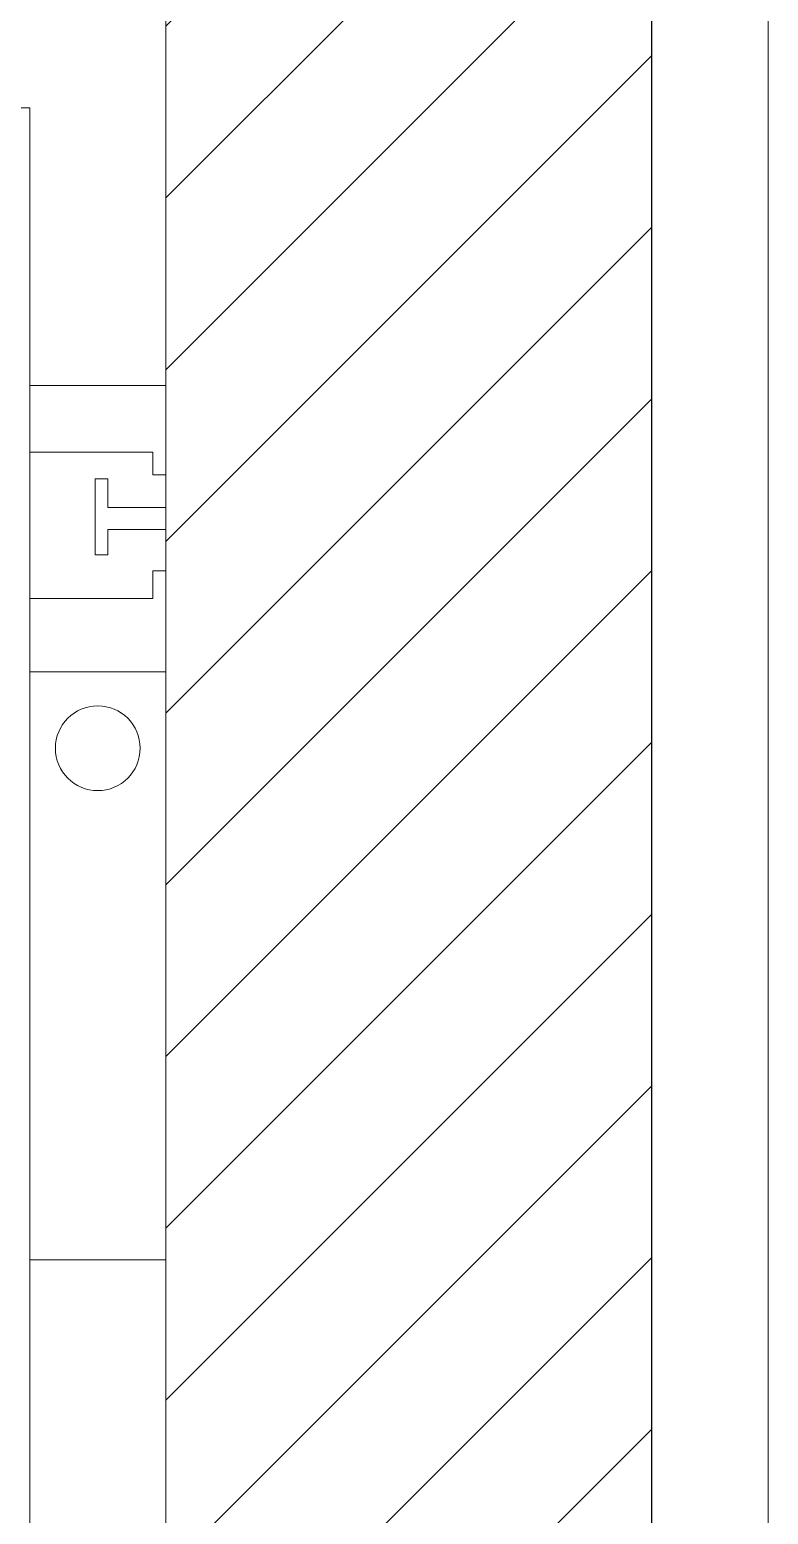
# Model space of a CAD drawing. Header units: inches. Extents: x 1904 to 4208, y 439 to 1413.
# Drawn here: x 3414.1 to 3452.1, y 862.5 to 938.9 of the extents above; entities that cross this region are included whole.
import ezdxf

# ---------------------------------------------------------------- set-up
doc = ezdxf.new("R2010")
doc.units = ezdxf.units.IN
doc.header["$MEASUREMENT"] = 0
doc.layers.get('0').update_dxf_attribs({"lineweight": 15})

# ---------------------------------------------------------------- blocks, each defined once
blk = doc.blocks.new('A$C79F030D7')
at = {"color": 0, "linetype": 'Continuous', "lineweight": 0, "extrusion": (0, 1, -2.22045e-16)}
for p, q in [((-2131.716, -2433.463), (-2131.716, -1963.463)), ((-2137.716, -2396.963), (-2137.716, -1999.963))]:
    blk.add_line(p, q, dxfattribs=at)

msp = doc.modelspace()

# ---------------------------------------------------------------- hatches: boundary and pattern name
at = {"lineweight": 15}
h = msp.add_hatch(dxfattribs=at)
h.set_pattern_fill('ANSI31', color=0, scale=50)
h.set_pattern_definition([(45, (24.8556, 0), (-4.419417, 4.419417), [])])
h.paths.add_polyline_path([(3421.117, 836.478), (3131.218, 836.478), (3131.218, 811.386), (3421.117, 811.573)])
h.paths.add_polyline_path([(3446.117, 1119.689), (3426.132, 1119.689), (3426.132, 1136.189), (3421.117, 1136.189), (3421.117, 811.573), (3446.117, 811.573)])
h.paths.add_polyline_path([(3433.245, 1101.189), (3430.359, 1106.189), (3433.245, 1111.189), (3439.019, 1111.189), (3441.906, 1106.189), (3439.019, 1101.189)], flags=16)
h.paths.add_polyline_path([(3433.132, 1106.189, -1), (3439.132, 1106.189, -1)], flags=0)
h.paths.add_polyline_path([(3433.632, 1106.189, -1), (3438.632, 1106.189, -1)], flags=0)
h.paths.add_polyline_path([(3131.218, 1136.189), (3126.132, 1136.189), (3126.132, 1119.689), (3106.218, 1119.689), (3106.218, 811.386), (3131.218, 811.386), (3131.218, 836.478)])
h.paths.add_polyline_path([(3113.245, 1101.189), (3110.359, 1106.189), (3113.245, 1111.189), (3119.019, 1111.189), (3121.906, 1106.189), (3119.019, 1101.189)], flags=16)
h.paths.add_polyline_path([(3113.132, 1106.189, -1), (3119.132, 1106.189, -1)], flags=0)
h.paths.add_polyline_path([(3113.632, 1106.189, -1), (3118.632, 1106.189, -1)], flags=0)
h.paths.add_polyline_path([(3421.117, 982.002), (3131.218, 982.002), (3131.218, 956.91), (3421.117, 957.096)])
h.paths.add_polyline_path([(3421.117, 1136.189), (3131.218, 1136.189), (3131.218, 1111.097), (3421.117, 1111.284)])
h.paths.add_polyline_path([(3126.132, 1136.189), (3106.218, 1136.189), (3106.218, 1119.689), (3126.132, 1119.689)], flags=17)
h.paths.add_polyline_path([(3112.882, 1131.189, -1), (3119.382, 1131.189, -1)], flags=16)
h.paths.add_polyline_path([(3446.117, 1136.189), (3426.132, 1136.189), (3426.132, 1119.689), (3446.117, 1119.689)], flags=17)
h.paths.add_polyline_path([(3432.882, 1131.189, -1), (3439.382, 1131.189, -1)], flags=16)

# ---------------------------------------------------------------- linework, layer by layer
at = {"color": 0, "lineweight": 15}
for p, q in [((3421.117, 1136.189), (3421.117, 811.573)), ((3446.117, 1136.189), (3446.117, 811.386)), ((3414.117, 920.578), (3414.117, 875.578)), ((3421.117, 920.578), (3414.117, 920.578)), ((3421.117, 875.578), (3421.117, 920.578)), ((3420.447, 917.14), (3414.117, 917.14)), ((3420.447, 915.969), (3420.447, 917.14)), ((3418.133, 915.777), (3417.48, 915.777)), ((3417.48, 915.777), (3417.48, 911.863)), ((3418.133, 914.294), (3418.133, 915.777)), ((3421.117, 915.969), (3420.447, 915.969)), ((3419.319, 914.294), (3418.133, 914.294)), ((3421.117, 914.294), (3419.319, 914.294)), ((3418.133, 911.863), (3418.133, 913.168)), ((3418.133, 913.168), (3421.117, 913.168)), ((3417.48, 911.863), (3418.133, 911.863)), ((3421.117, 911.033), (3420.447, 911.033)), ((3420.447, 911.033), (3420.447, 909.61)), ((3420.447, 909.61), (3414.117, 909.61)), ((3414.117, 905.837), (3421.117, 905.837)), ((3414.117, 875.578), (3421.117, 875.578))]:
    msp.add_line(p, q, dxfattribs=at)
msp.add_circle((3417.617, 901.905), 2.182, dxfattribs=at)
msp.add_open_spline([(3378.234, 934.874), (3378.234, 934.874), (3414.117, 934.874), (3414.117, 934.874), (3414.117, 934.874), (3414.117, 934.874), (3414.117, 862.571), (3414.117, 862.571), (3414.117, 862.571), (3414.117, 862.571), (3414.117, 859.473), (3414.117, 859.473), (3414.117, 859.473), (3414.117, 859.473), (3405.001, 859.473), (3405.001, 859.473), (3405.001, 859.473), (3405.001, 859.473), (3405.001, 862.571), (3405.001, 862.571), (3405.001, 862.571), (3405.001, 862.571), (3369.117, 862.571), (3369.117, 862.571), (3369.117, 862.571), (3369.117, 862.571), (3369.117, 925.578), (3369.117, 925.578), (3369.117, 925.578), (3369.117, 925.578), (3369.117, 934.874), (3369.117, 934.874), (3369.117, 934.874), (3369.117, 934.874), (3369.117, 937.973), (3369.117, 937.973), (3369.117, 937.973), (3369.117, 937.973), (3378.234, 937.973), (3378.234, 937.973), (3378.234, 937.973), (3378.234, 937.973), (3378.234, 934.874), (3378.234, 934.874)], degree=3, knots=[0, 0, 0, 0, 0.090909, 0.090909, 0.090909, 0.090909, 0.181818, 0.181818, 0.181818, 0.181818, 0.272727, 0.272727, 0.272727, 0.272727, 0.363636, 0.363636, 0.363636, 0.363636, 0.454545, 0.454545, 0.454545, 0.454545, 0.545455, 0.545455, 0.545455, 0.545455, 0.636364, 0.636364, 0.636364, 0.636364, 0.727273, 0.727273, 0.727273, 0.727273, 0.818182, 0.818182, 0.818182, 0.818182, 0.909091, 0.909091, 0.909091, 0.909091, 1, 1, 1, 1], dxfattribs=at)

# ---------------------------------------------------------------- block references
msp.add_blockref('A$C79F030D7', (5583.848, 3119.653), dxfattribs=at)

doc.saveas('drawing.dxf')
